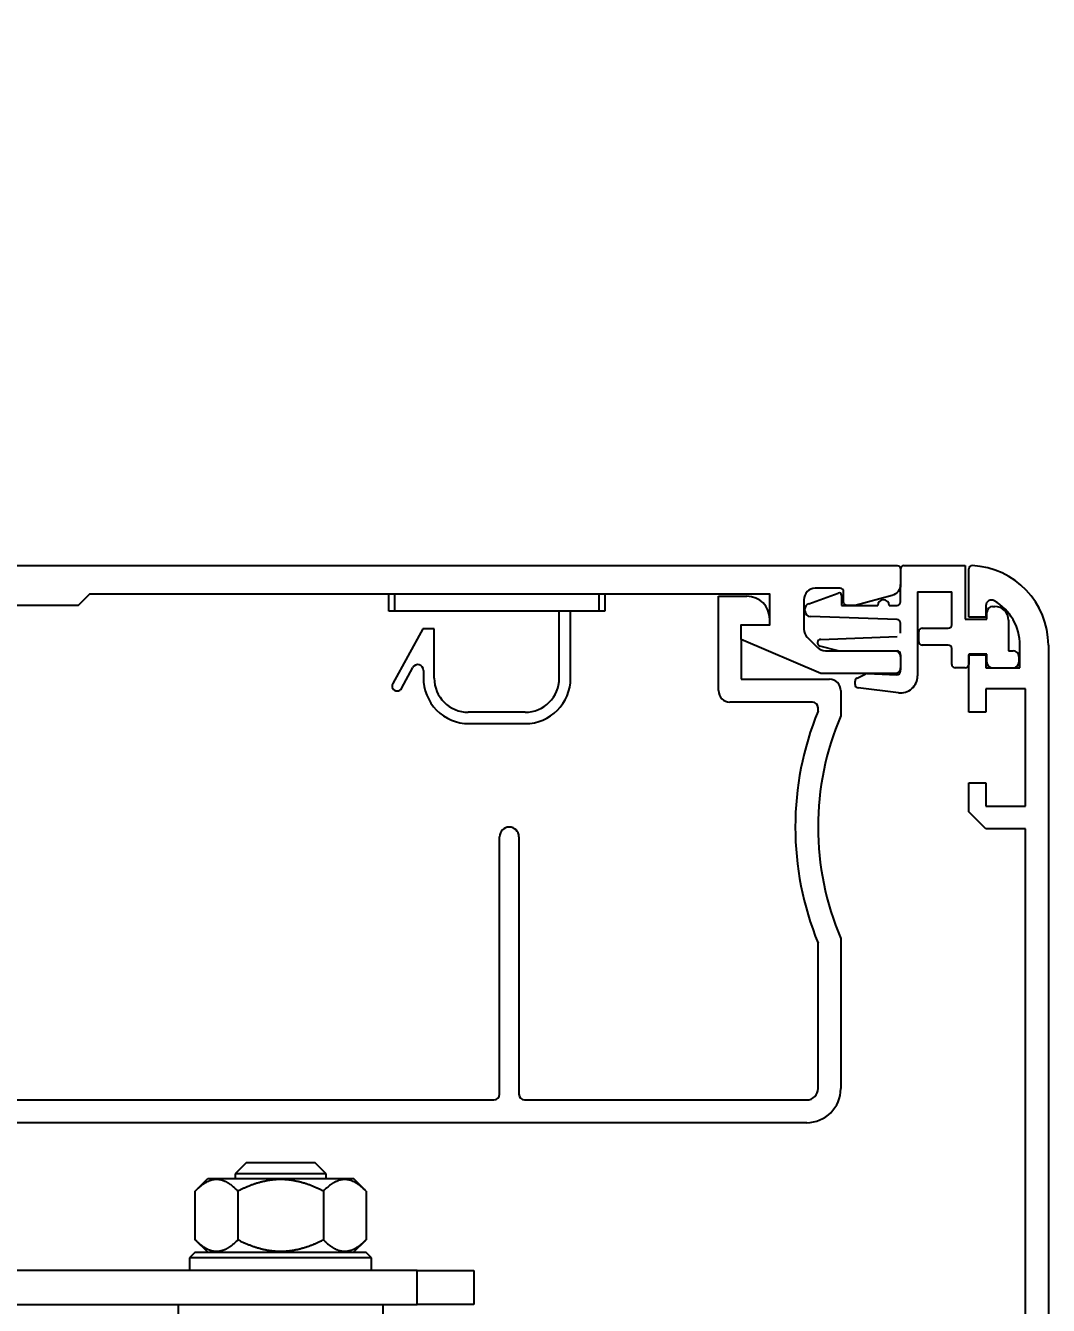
# Model space of a CAD drawing. Header units: centimetres. Extents: x 26569 to 160723, y -3143 to 14565.
# Drawn here: x 92581.71 to 92590.7, y -1200.53 to -1189.27 of the extents above; entities that cross this region are included whole.
import ezdxf

# ---------------------------------------------------------------- set-up
doc = ezdxf.new("R2010")
doc.units = ezdxf.units.CM
doc.header["$LTSCALE"] = 100
doc.layers.add('A-ANNO-DIMS', color=187, linetype='Continuous')
doc.layers.add('A-GLAZ-FRME', color=12, linetype='Continuous')
doc.styles.add('Fields_100', font='act_simplex.shx', dxfattribs={"width": 0.8, "height": 20})
doc.dimstyles.new('FIELDS_100', dxfattribs={"dimscale": 0, "dimtxt": 20, "dimasz": 5, "dimexe": 5, "dimexo": 5, "dimgap": 5, "dimtad": 0, "dimdec": 0, "dimzin": 0, "dimdsep": 46, "dimtxsty": 'Fields_100', "dimblk": 'DOT', "dimcen": 0.09, "dimclrt": 50, "dimadec": 0, "dimazin": 0, "dimtfac": 1, "dimtdec": 0, "dimtix": 1, "dimtofl": 0, "dimtmove": 1, "dimatfit": 3, "dimfxl": 5, "dimfxlon": 1, "dimtolj": 1, "dimtzin": 0, "dimarcsym": 0})

# ---------------------------------------------------------------- blocks, each defined once
blk = doc.blocks.new('_Dot')
at = {"color": 0, "linetype": 'ByBlock', "lineweight": -2}
blk.add_line((-0.5, 0), (-1, 0), dxfattribs=at)
at = {"color": 0, "linetype": 'ByBlock', "const_width": 0.5}
blk.add_lwpolyline([(-0.25, 0, 1), (0.25, 0, 1)], format="xyb", close=True, dxfattribs=at)
blk = doc.blocks.new('*D914')
at = {"layer": 'A-ANNO-DIMS', "color": 0, "lineweight": -2}
for p, q in [((92533.996, -778.602), (92523.996, -778.602)), ((92528.996, -783.602), (92528.996, -1203.232)), ((92528.996, -1674.006), (92528.996, -1254.375)), ((92533.996, -1679.006), (92523.996, -1679.006))]:
    blk.add_line(p, q, dxfattribs=at)
at = {"layer": 'DEFPOINTS', "color": 0}
for p in [(92672.985, -778.602), (92528.996, -1679.006), (92672.985, -1679.006)]:
    blk.add_point(p, dxfattribs=at)
at = {"layer": 'A-ANNO-DIMS', "color": 0, "lineweight": -2, "xscale": 5, "yscale": 5, "zscale": 5}
for p, rotation in [((92528.996, -778.602), 90), ((92528.996, -1679.006), 270)]:
    blk.add_blockref('_Dot', p, dxfattribs=dict(at, rotation=rotation))
at = {"layer": 'A-ANNO-DIMS', "color": 50, "insert": (92528.996, -1228.804), "char_height": 20, "attachment_point": 5, "rotation": 90, "style": 'Fields_100'}
blk.add_mtext('\\A1;900', dxfattribs=at)

msp = doc.modelspace()

# ---------------------------------------------------------------- linework, layer by layer
at = {"layer": 'A-GLAZ-FRME'}
for p, q in [((92589.4, -1194.051), (92589.4, -1194.188)), ((92589.43, -1194.021), (92589.97, -1194.021)), ((92589.97, -1194.021), (92589.97, -1194.491)), ((92590, -1194.271), (92590, -1194.051)), ((92589.4, -1194.341), (92589.4, -1194.188)), ((92584.9, -1194.421), (92584.9, -1194.271)), ((92584.95, -1194.271), (92584.95, -1194.421)), ((92586.75, -1194.421), (92586.75, -1194.271)), ((92586.8, -1194.271), (92586.8, -1194.421)), ((92587.8, -1195.121), (92587.8, -1194.291)), ((92587.8, -1194.291), (92588.05, -1194.291)), ((92588.593, -1194.357), (92588.853, -1194.263)), ((92588.88, -1194.281), (92588.88, -1194.371)), ((92589.55, -1194.251), (92589.55, -1194.991)), ((92589.55, -1194.251), (92589.85, -1194.251)), ((92589.85, -1194.541), (92589.85, -1194.251)), ((92590, -1194.476), (92590, -1194.271)), ((92584.95, -1194.421), (92584.9, -1194.421)), ((92586.75, -1194.421), (92584.95, -1194.421)), ((92586.4, -1195.011), (92586.4, -1194.421)), ((92586.5, -1195.011), (92586.5, -1194.421)), ((92586.8, -1194.421), (92586.75, -1194.421)), ((92588.56, -1194.42), (92588.56, -1194.404)), ((92588.88, -1194.371), (92589.2, -1194.371)), ((92589.3, -1194.371), (92589.37, -1194.371)), ((92590.15, -1194.374), (92590.15, -1194.476)), ((92590.16, -1194.491), (92590.16, -1194.431)), ((92590.21, -1194.381), (92590.23, -1194.381)), ((92588, -1194.671), (92588, -1194.541)), ((92588, -1194.541), (92588.25, -1194.541)), ((92589.371, -1194.496), (92588.608, -1194.47)), ((92589.4, -1194.616), (92589.4, -1194.526)), ((92589.97, -1194.491), (92590.16, -1194.491)), ((92590.15, -1194.476), (92590, -1194.476)), ((92590.35, -1194.501), (92590.35, -1194.771)), ((92585.2, -1194.576), (92584.936, -1195.059)), ((92585.3, -1194.576), (92585.2, -1194.576)), ((92585.3, -1195.011), (92585.3, -1194.576)), ((92588, -1194.671), (92588, -1195.021)), ((92588.699, -1194.67), (92589.371, -1194.646)), ((92589.56, -1194.691), (92589.56, -1194.601)), ((92589.59, -1194.571), (92589.82, -1194.571)), ((92588.851, -1194.771), (92588.692, -1194.729)), ((92588.851, -1194.771), (92589.37, -1194.771)), ((92589.82, -1194.721), (92589.59, -1194.721)), ((92589.85, -1194.891), (92589.85, -1194.751)), ((92590.35, -1194.771), (92590.39, -1194.771)), ((92590.45, -1194.921), (92590.45, -1194.721)), ((92590.7, -1194.721), (92590.7, -1203.321)), ((92589.4, -1194.821), (92589.4, -1194.801)), ((92589.4, -1194.821), (92589.4, -1194.921)), ((92590.16, -1194.801), (92590, -1194.801)), ((92590, -1194.801), (92590, -1194.89)), ((92590, -1194.806), (92590.15, -1194.806)), ((92590, -1195.311), (92590, -1194.806)), ((92590.15, -1194.806), (92590.15, -1194.921)), ((92590.16, -1194.871), (92590.16, -1194.801)), ((92590.44, -1194.821), (92590.44, -1194.871)), ((92585.013, -1195.101), (92585.113, -1194.918)), ((92585.206, -1194.943), (92585.206, -1195.007)), ((92589.018, -1195.01), (92589.094, -1194.974)), ((92589.108, -1194.971), (92589.369, -1194.981)), ((92589.4, -1194.951), (92589.4, -1194.921)), ((92589.97, -1194.921), (92589.88, -1194.921)), ((92590.15, -1194.921), (92590.45, -1194.921)), ((92590.202, -1194.921), (92590.399, -1194.921)), ((92588, -1195.021), (92588.775, -1195.021)), ((92588.875, -1195.121), (92588.875, -1195.342)), ((92589, -1195.067), (92589, -1195.037)), ((92589.382, -1195.14), (92589.027, -1195.097)), ((92590.15, -1195.106), (92590.15, -1195.311)), ((92590.5, -1195.106), (92590.15, -1195.106)), ((92590.5, -1196.136), (92590.5, -1195.106)), ((92588.625, -1195.221), (92587.9, -1195.221)), ((92586.1, -1195.311), (92585.6, -1195.311)), ((92588.675, -1195.302), (92588.675, -1195.271)), ((92590.15, -1195.311), (92590, -1195.311)), ((92585.606, -1195.411), (92586.1, -1195.411)), ((92590, -1195.931), (92590.15, -1195.931)), ((92590, -1196.186), (92590, -1195.931)), ((92590.15, -1195.931), (92590.15, -1196.136)), ((92590.15, -1196.136), (92590.5, -1196.136)), ((92590.15, -1196.336), (92590, -1196.186)), ((92590.5, -1196.336), (92590.15, -1196.336)), ((92590.5, -1201.706), (92590.5, -1196.336)), ((92585.875, -1198.671), (92585.875, -1196.406)), ((92586.045, -1196.406), (92586.045, -1198.671)), ((92588.675, -1198.621), (92588.675, -1197.341)), ((92588.875, -1197.301), (92588.875, -1198.621)), ((92580.675, -1198.721), (92585.825, -1198.721)), ((92586.095, -1198.721), (92588.575, -1198.721)), ((92588.575, -1198.921), (92580.675, -1198.921)), ((92583.65, -1199.271), (92583.55, -1199.371)), ((92583.65, -1199.271), (92583.95, -1199.271)), ((92583.95, -1199.271), (92584.25, -1199.271)), ((92584.35, -1199.371), (92584.25, -1199.271)), ((92583.55, -1199.371), (92583.55, -1199.411)), ((92583.95, -1199.371), (92583.55, -1199.371)), ((92584.35, -1199.371), (92583.95, -1199.371)), ((92584.35, -1199.411), (92584.35, -1199.371)), ((92583.2, -1199.522), (92583.31, -1199.411)), ((92583.31, -1199.411), (92584.59, -1199.411)), ((92584.701, -1199.522), (92584.59, -1199.411)), ((92583.2, -1199.951), (92583.2, -1199.522)), ((92583.575, -1199.522), (92583.575, -1199.951)), ((92584.326, -1199.522), (92584.326, -1199.951)), ((92584.701, -1199.522), (92584.701, -1199.951)), ((92583.31, -1200.061), (92583.2, -1199.951)), ((92584.59, -1200.061), (92584.701, -1199.951)), ((92583.2, -1200.061), (92583.15, -1200.111)), ((92583.2, -1200.061), (92583.95, -1200.061)), ((92583.95, -1200.061), (92584.7, -1200.061)), ((92584.75, -1200.111), (92584.7, -1200.061)), ((92583.15, -1200.111), (92583.15, -1200.221)), ((92583.95, -1200.111), (92583.15, -1200.111)), ((92584.75, -1200.111), (92583.95, -1200.111)), ((92584.75, -1200.221), (92584.75, -1200.111)), ((92585.15, -1200.221), (92580.75, -1200.221)), ((92585.15, -1200.521), (92585.15, -1200.221)), ((92585.15, -1200.221), (92585.65, -1200.221)), ((92585.65, -1200.221), (92585.65, -1200.521)), ((92580.75, -1200.521), (92585.15, -1200.521)), ((92583.05, -1200.521), (92583.05, -1200.821)), ((92584.85, -1200.521), (92584.85, -1200.821)), ((92585.65, -1200.521), (92585.15, -1200.521))]:
    msp.add_line(p, q, dxfattribs=at)
at = {"layer": 'A-GLAZ-FRME', "elevation": 0}
for points in [[(92573.3, -1194.021), (92574.3, -1194.021, -0.414214), (92574.35, -1194.071), (92574.35, -1194.107, 0.458249), (92574.408, -1194.156, -0.099361), (92577.454, -1194.309), (92577.51, -1194.284), (92577.951, -1194.021), (92589.37, -1194.021, -0.414214), (92589.4, -1194.051), (92589.4, -1194.188, -0.339454), (92589.326, -1194.284)], [(92589.326, -1194.284), (92589, -1194.371), (92588.93, -1194.371, -0.414214), (92588.9, -1194.341), (92588.9, -1194.251, 0.414214), (92588.87, -1194.221), (92588.65, -1194.221, 0.414214), (92588.55, -1194.321), (92588.55, -1194.581, 0.198912), (92588.58, -1194.652), (92588.67, -1194.742, 0.198912), (92588.74, -1194.771), (92589.35, -1194.771, -0.414214), (92589.4, -1194.821), (92589.4, -1194.921, -0.414214), (92589.35, -1194.971), (92588.7, -1194.971), (92588, -1194.671), (92588, -1194.541), (92588.25, -1194.541), (92588.25, -1194.271), (92582.27, -1194.271), (92582.17, -1194.371), (92580.87, -1194.371)]]:
    msp.add_lwpolyline(points, format="xyb", dxfattribs=at)
at = {"layer": 'A-GLAZ-FRME'}
for points in [[(92583.575, -1199.522, 0.004047), (92583.566, -1199.513, 0.007623), (92583.561, -1199.508, 0.000246), (92583.548, -1199.496, 0.004033), (92583.547, -1199.496, 0.004521), (92583.54, -1199.49, 0.004394), (92583.533, -1199.484, 0.00493), (92583.527, -1199.479, 0.004784), (92583.52, -1199.474, 0.005346), (92583.514, -1199.469, 0.005191), (92583.507, -1199.464, 0.005786), (92583.501, -1199.46, 0.00562), (92583.495, -1199.456, 0.00625), (92583.488, -1199.452, 0.006078), (92583.482, -1199.449, 0.006718), (92583.476, -1199.445, 0.006539), (92583.47, -1199.442, 0.007174), (92583.464, -1199.439, 0.00699), (92583.458, -1199.437, 0.00763), (92583.452, -1199.434, 0.007473), (92583.446, -1199.432, 0.00805), (92583.44, -1199.43, 0.007884), (92583.434, -1199.428, 0.008372), (92583.428, -1199.427, 0.008253), (92583.422, -1199.425, 0.00867), (92583.416, -1199.424, 0.008565), (92583.411, -1199.423, 0.008865), (92583.405, -1199.422, 0.008803), (92583.399, -1199.422, 0.008956), (92583.393, -1199.422, 0.008929), (92583.387, -1199.421, 0.008929), (92583.381, -1199.422, 0.008957), (92583.376, -1199.422, 0.008802), (92583.37, -1199.422, 0.008862), (92583.364, -1199.423, 0.008564), (92583.358, -1199.424, 0.00867), (92583.352, -1199.425, 0.008256), (92583.346, -1199.427, 0.008378), (92583.341, -1199.428, 0.007884), (92583.335, -1199.43, 0.008048), (92583.329, -1199.432, 0.007469), (92583.323, -1199.434, 0.007629), (92583.317, -1199.437, 0.006992), (92583.311, -1199.439, 0.007174), (92583.305, -1199.442, 0.006539), (92583.298, -1199.445, 0.006721), (92583.292, -1199.449, 0.006076), (92583.286, -1199.452, 0.00624), (92583.28, -1199.456, 0.005621), (92583.274, -1199.46, 0.005796), (92583.267, -1199.464, 0.005198), (92583.261, -1199.469, 0.005348), (92583.254, -1199.474, 0.004773), (92583.248, -1199.478, 0.004024), (92583.241, -1199.484, 0.005291), (92583.241, -1199.484, 0.000212), (92583.228, -1199.496, 0.012398), (92583.216, -1199.506, 0.00864), (92583.2, -1199.522)], [(92584.326, -1199.522, 0.003098), (92584.307, -1199.513, 0.005932), (92584.297, -1199.508, 0.000145), (92584.271, -1199.496, 0.003092), (92584.269, -1199.496, 0.003273), (92584.256, -1199.49, 0.003245), (92584.242, -1199.484, 0.003428), (92584.229, -1199.479, 0.00339), (92584.216, -1199.474, 0.00357), (92584.203, -1199.469, 0.00354), (92584.19, -1199.464, 0.003715), (92584.178, -1199.46, 0.003678), (92584.165, -1199.456, 0.003846), (92584.152, -1199.452, 0.003816), (92584.14, -1199.449, 0.003978), (92584.128, -1199.445, 0.003946), (92584.115, -1199.442, 0.004088), (92584.103, -1199.439, 0.004053), (92584.091, -1199.437, 0.004196), (92584.079, -1199.434, 0.004178), (92584.067, -1199.432, 0.004295), (92584.055, -1199.43, 0.004264), (92584.044, -1199.428, 0.004349), (92584.032, -1199.427, 0.004337), (92584.02, -1199.425, 0.004414), (92584.008, -1199.424, 0.004397), (92583.997, -1199.423, 0.004452), (92583.985, -1199.422, 0.004444), (92583.973, -1199.422, 0.004471), (92583.962, -1199.422, 0.004466), (92583.95, -1199.421, 0.004466), (92583.939, -1199.422, 0.004472), (92583.927, -1199.422, 0.004444), (92583.915, -1199.422, 0.004451), (92583.904, -1199.423, 0.004397), (92583.892, -1199.424, 0.004414), (92583.88, -1199.425, 0.004338), (92583.869, -1199.427, 0.004351), (92583.857, -1199.428, 0.004264), (92583.845, -1199.43, 0.004293), (92583.833, -1199.432, 0.004176), (92583.821, -1199.434, 0.004196), (92583.809, -1199.437, 0.004055), (92583.797, -1199.439, 0.004089), (92583.785, -1199.442, 0.003946), (92583.773, -1199.445, 0.003978), (92583.761, -1199.449, 0.003815), (92583.748, -1199.452, 0.003844), (92583.736, -1199.456, 0.003677), (92583.723, -1199.46, 0.003715), (92583.71, -1199.464, 0.003543), (92583.697, -1199.469, 0.003574), (92583.685, -1199.474, 0.00339), (92583.673, -1199.478, 0.002772), (92583.658, -1199.484, 0.003897), (92583.657, -1199.484, 0.000118), (92583.631, -1199.496, 0.009342), (92583.608, -1199.506, 0.006424), (92583.575, -1199.522)], [(92584.701, -1199.522, 0.004047), (92584.692, -1199.513, 0.007622), (92584.687, -1199.508, 0.000246), (92584.673, -1199.496, 0.004039), (92584.673, -1199.496, 0.004524), (92584.666, -1199.49, 0.004392), (92584.659, -1199.484, 0.004923), (92584.653, -1199.479, 0.004782), (92584.646, -1199.474, 0.005349), (92584.64, -1199.469, 0.005188), (92584.633, -1199.464, 0.005788), (92584.627, -1199.46, 0.005626), (92584.62, -1199.456, 0.006253), (92584.614, -1199.452, 0.006076), (92584.608, -1199.449, 0.006711), (92584.602, -1199.445, 0.006537), (92584.596, -1199.442, 0.007176), (92584.59, -1199.439, 0.00699), (92584.584, -1199.437, 0.00763), (92584.578, -1199.434, 0.007473), (92584.572, -1199.432, 0.00805), (92584.566, -1199.43, 0.007883), (92584.56, -1199.428, 0.008373), (92584.554, -1199.427, 0.008255), (92584.548, -1199.425, 0.008671), (92584.542, -1199.424, 0.008564), (92584.536, -1199.423, 0.008862), (92584.531, -1199.422, 0.008802), (92584.525, -1199.422, 0.008957), (92584.519, -1199.422, 0.008929), (92584.513, -1199.421, 0.008929), (92584.507, -1199.422, 0.008957), (92584.502, -1199.422, 0.008802), (92584.496, -1199.422, 0.008862), (92584.49, -1199.423, 0.008564), (92584.484, -1199.424, 0.008671), (92584.478, -1199.425, 0.008255), (92584.472, -1199.427, 0.008373), (92584.466, -1199.428, 0.007883), (92584.46, -1199.43, 0.008052), (92584.455, -1199.432, 0.007471), (92584.449, -1199.434, 0.007621), (92584.443, -1199.437, 0.006991), (92584.436, -1199.439, 0.007185), (92584.431, -1199.442, 0.006544), (92584.424, -1199.445, 0.006713), (92584.418, -1199.449, 0.006066), (92584.412, -1199.452, 0.006241), (92584.406, -1199.456, 0.005629), (92584.399, -1199.46, 0.005801), (92584.393, -1199.464, 0.005194), (92584.387, -1199.469, 0.005338), (92584.38, -1199.474, 0.004774), (92584.374, -1199.478, 0.004033), (92584.367, -1199.484, 0.005301), (92584.367, -1199.484, 0.000212), (92584.354, -1199.496, 0.012384), (92584.342, -1199.506, 0.008631), (92584.326, -1199.522)], [(92583.2, -1199.951, 0.004042), (92583.209, -1199.96, 0.007613), (92583.214, -1199.965, 0.000246), (92583.227, -1199.977, 0.004042), (92583.228, -1199.977, 0.004531), (92583.234, -1199.983, 0.004397), (92583.241, -1199.989, 0.004918), (92583.248, -1199.994, 0.004776), (92583.254, -1199.999, 0.005345), (92583.261, -1200.004, 0.005189), (92583.267, -1200.009, 0.005792), (92583.274, -1200.013, 0.005624), (92583.28, -1200.017, 0.006251), (92583.286, -1200.021, 0.006079), (92583.292, -1200.024, 0.006717), (92583.298, -1200.028, 0.006535), (92583.305, -1200.031, 0.007178), (92583.311, -1200.034, 0.007009), (92583.317, -1200.036, 0.007629), (92583.323, -1200.039, 0.007451), (92583.329, -1200.041, 0.008028), (92583.335, -1200.043, 0.007884), (92583.341, -1200.045, 0.008398), (92583.346, -1200.046, 0.008256), (92583.352, -1200.048, 0.00867), (92583.358, -1200.049, 0.00858), (92583.364, -1200.05, 0.008868), (92583.37, -1200.05, 0.008797), (92583.376, -1200.051, 0.008941), (92583.381, -1200.051, 0.008929), (92583.387, -1200.051, 0.008929), (92583.393, -1200.051, 0.00894), (92583.399, -1200.051, 0.008798), (92583.405, -1200.05, 0.008871), (92583.411, -1200.05, 0.00858), (92583.416, -1200.049, 0.00867), (92583.422, -1200.048, 0.008252), (92583.428, -1200.046, 0.008392), (92583.434, -1200.045, 0.007884), (92583.44, -1200.043, 0.00803), (92583.446, -1200.041, 0.007455), (92583.452, -1200.039, 0.007631), (92583.458, -1200.036, 0.007008), (92583.464, -1200.034, 0.007178), (92583.47, -1200.031, 0.006535), (92583.476, -1200.028, 0.006715), (92583.482, -1200.024, 0.006082), (92583.488, -1200.021, 0.006261), (92583.495, -1200.017, 0.005623), (92583.501, -1200.013, 0.005782), (92583.507, -1200.009, 0.005181), (92583.514, -1200.004, 0.005343), (92583.52, -1199.999, 0.004787), (92583.526, -1199.995, 0.004031), (92583.533, -1199.989, 0.005293), (92583.534, -1199.988, 0.000212), (92583.547, -1199.977, 0.012393), (92583.559, -1199.967, 0.008637), (92583.575, -1199.951)], [(92583.575, -1199.951, 0.003094), (92583.594, -1199.96, 0.005925), (92583.603, -1199.965, 0.000145), (92583.63, -1199.977, 0.003093), (92583.631, -1199.977, 0.003276), (92583.645, -1199.983, 0.003243), (92583.658, -1199.989, 0.003426), (92583.671, -1199.994, 0.003392), (92583.685, -1199.999, 0.003571), (92583.697, -1200.004, 0.003536), (92583.71, -1200.009, 0.003713), (92583.723, -1200.013, 0.003679), (92583.736, -1200.017, 0.003851), (92583.748, -1200.021, 0.003818), (92583.761, -1200.024, 0.003976), (92583.773, -1200.028, 0.003943), (92583.785, -1200.031, 0.004091), (92583.797, -1200.034, 0.004065), (92583.809, -1200.036, 0.004196), (92583.821, -1200.039, 0.004166), (92583.833, -1200.041, 0.004282), (92583.845, -1200.043, 0.004263), (92583.857, -1200.045, 0.004361), (92583.869, -1200.046, 0.004338), (92583.88, -1200.048, 0.004414), (92583.892, -1200.049, 0.004405), (92583.904, -1200.05, 0.004454), (92583.915, -1200.05, 0.004442), (92583.927, -1200.051, 0.004464), (92583.939, -1200.051, 0.004466), (92583.95, -1200.051, 0.004466), (92583.962, -1200.051, 0.004463), (92583.973, -1200.051, 0.004442), (92583.985, -1200.05, 0.004455), (92583.997, -1200.05, 0.004405), (92584.008, -1200.049, 0.004414), (92584.02, -1200.048, 0.004337), (92584.032, -1200.046, 0.004359), (92584.044, -1200.045, 0.004264), (92584.055, -1200.043, 0.004284), (92584.067, -1200.041, 0.004168), (92584.079, -1200.039, 0.004196), (92584.091, -1200.036, 0.004063), (92584.103, -1200.034, 0.004091), (92584.115, -1200.031, 0.003944), (92584.128, -1200.028, 0.003975), (92584.14, -1200.024, 0.003818), (92584.152, -1200.021, 0.003853), (92584.165, -1200.017, 0.00368), (92584.178, -1200.013, 0.003713), (92584.19, -1200.009, 0.003533), (92584.203, -1200.004, 0.003568), (92584.216, -1199.999, 0.003392), (92584.228, -1199.995, 0.002772), (92584.242, -1199.989, 0.003901), (92584.243, -1199.988, 0.000118), (92584.269, -1199.977, 0.009349), (92584.292, -1199.967, 0.006428), (92584.326, -1199.951)], [(92584.326, -1199.951, 0.004037), (92584.335, -1199.96, 0.007604), (92584.34, -1199.965, 0.000246), (92584.353, -1199.977, 0.004031), (92584.354, -1199.977, 0.004533), (92584.36, -1199.983, 0.004405), (92584.367, -1199.989, 0.004929), (92584.374, -1199.994, 0.004777), (92584.38, -1199.999, 0.005335), (92584.387, -1200.004, 0.005184), (92584.393, -1200.009, 0.005797), (92584.399, -1200.013, 0.005632), (92584.406, -1200.017, 0.006252), (92584.412, -1200.021, 0.00607), (92584.418, -1200.024, 0.006709), (92584.424, -1200.028, 0.00654), (92584.431, -1200.031, 0.00719), (92584.436, -1200.034, 0.007009), (92584.443, -1200.036, 0.007622), (92584.449, -1200.039, 0.007453), (92584.455, -1200.041, 0.008033), (92584.46, -1200.043, 0.007883), (92584.466, -1200.045, 0.008393), (92584.472, -1200.046, 0.008255), (92584.478, -1200.048, 0.008672), (92584.484, -1200.049, 0.00858), (92584.49, -1200.05, 0.008868), (92584.496, -1200.05, 0.008797), (92584.502, -1200.051, 0.008941), (92584.507, -1200.051, 0.008929), (92584.513, -1200.051, 0.008929), (92584.519, -1200.051, 0.008941), (92584.525, -1200.051, 0.008797), (92584.531, -1200.05, 0.008868), (92584.536, -1200.05, 0.00858), (92584.542, -1200.049, 0.008672), (92584.548, -1200.048, 0.008255), (92584.554, -1200.046, 0.008393), (92584.56, -1200.045, 0.007883), (92584.566, -1200.043, 0.00803), (92584.572, -1200.041, 0.007455), (92584.578, -1200.039, 0.007631), (92584.584, -1200.036, 0.007008), (92584.59, -1200.034, 0.00718), (92584.596, -1200.031, 0.006533), (92584.602, -1200.028, 0.006707), (92584.608, -1200.024, 0.00608), (92584.614, -1200.021, 0.006264), (92584.62, -1200.017, 0.005629), (92584.627, -1200.013, 0.005784), (92584.633, -1200.009, 0.005179), (92584.64, -1200.004, 0.005345), (92584.646, -1199.999, 0.004785), (92584.652, -1199.995, 0.004025), (92584.659, -1199.989, 0.00529), (92584.66, -1199.988, 0.000212), (92584.673, -1199.977, 0.012403), (92584.684, -1199.967, 0.008643), (92584.701, -1199.951)]]:
    msp.add_lwpolyline(points, format="xyb", dxfattribs=at)
for centre, radius, start, end in [((92589.43, -1194.051), 0.03, 90, 180), ((92590.03, -1194.051), 0.03, 87.2944, 180), ((92590, -1194.721), 0.7, 0, 87.4337), ((92588.05, -1194.491), 0.2, 0, 90), ((92588.86, -1194.281), 0.02, 0, 110), ((92589.25, -1194.371), 0.05, 0, 180), ((92590.2, -1194.374), 0.05, 60.0076, 180), ((92590, -1194.721), 0.45, 359.9949, 60.0025), ((92588.61, -1194.404), 0.05, 110, 180), ((92588.61, -1194.42), 0.05, 180, 268), ((92589.37, -1194.341), 0.03, 270, 0), ((92590.21, -1194.431), 0.05, 90, 180), ((92590.23, -1194.501), 0.12, 0, 90), ((92589.37, -1194.526), 0.03, 0, 88), ((92589.82, -1194.541), 0.03, 270, 0), ((92588.7, -1194.7), 0.03, 92, 255), ((92589.59, -1194.601), 0.03, 90, 180), ((92589.37, -1194.801), 0.03, 0, 90), ((92589.59, -1194.691), 0.03, 180, 270), ((92589.82, -1194.751), 0.03, 0, 90), ((92590.39, -1194.821), 0.05, 0, 90), ((92585.156, -1194.942), 0.05, 359.2977, 151.3038), ((92589.88, -1194.891), 0.03, 180, 270), ((92589.97, -1194.891), 0.03, 270, 3.6683), ((92590.21, -1194.871), 0.05, 180, 260.3976), ((92590.39, -1194.871), 0.05, 279.6024, 0), ((92585.606, -1195.011), 0.4, 179.2977, 270), ((92585.6, -1195.011), 0.3, 180, 270), ((92586.1, -1195.011), 0.4, 270, 0), ((92586.1, -1195.011), 0.3, 270, 0), ((92589.03, -1195.037), 0.03, 115, 180), ((92589.107, -1195.001), 0.03, 87.8159, 115), ((92589.37, -1194.951), 0.03, 267.8159, 0), ((92589.4, -1194.991), 0.15, 263, 0), ((92584.974, -1195.08), 0.0439, 151.3038, 331.3038), ((92587.9, -1195.121), 0.1, 180, 270), ((92588.775, -1195.121), 0.1, 0, 90), ((92589.03, -1195.067), 0.03, 180, 263), ((92588.625, -1195.271), 0.05, 0, 90), ((92591.175, -1196.321), 2.7, 157.8084, 202.1916), ((92591.175, -1196.321), 2.5, 156.9261, 203.0739), ((92585.96, -1196.406), 0.085, 0, 180), ((92585.825, -1198.671), 0.05, 270, 0), ((92586.095, -1198.671), 0.05, 180, 270), ((92588.575, -1198.621), 0.1, 270, 0), ((92588.575, -1198.621), 0.3, 270, 0)]:
    msp.add_arc(centre, radius, start, end, dxfattribs=at)

# ---------------------------------------------------------------- dimensions: what is measured, and where the dimension line sits
at = {"layer": 'A-ANNO-DIMS'}
dim = msp.add_linear_dim(base=(92528.996, -1679.006), p1=(92672.985, -778.602), p2=(92672.985, -1679.006), angle=90, dimstyle='FIELDS_100', override={"dimscale": 1}, dxfattribs=at)
dim.commit()
dim.dimension.update_dxf_attribs({"geometry": '*D914', "text_midpoint": (92528.996, -1228.804)})

doc.saveas('drawing.dxf')
